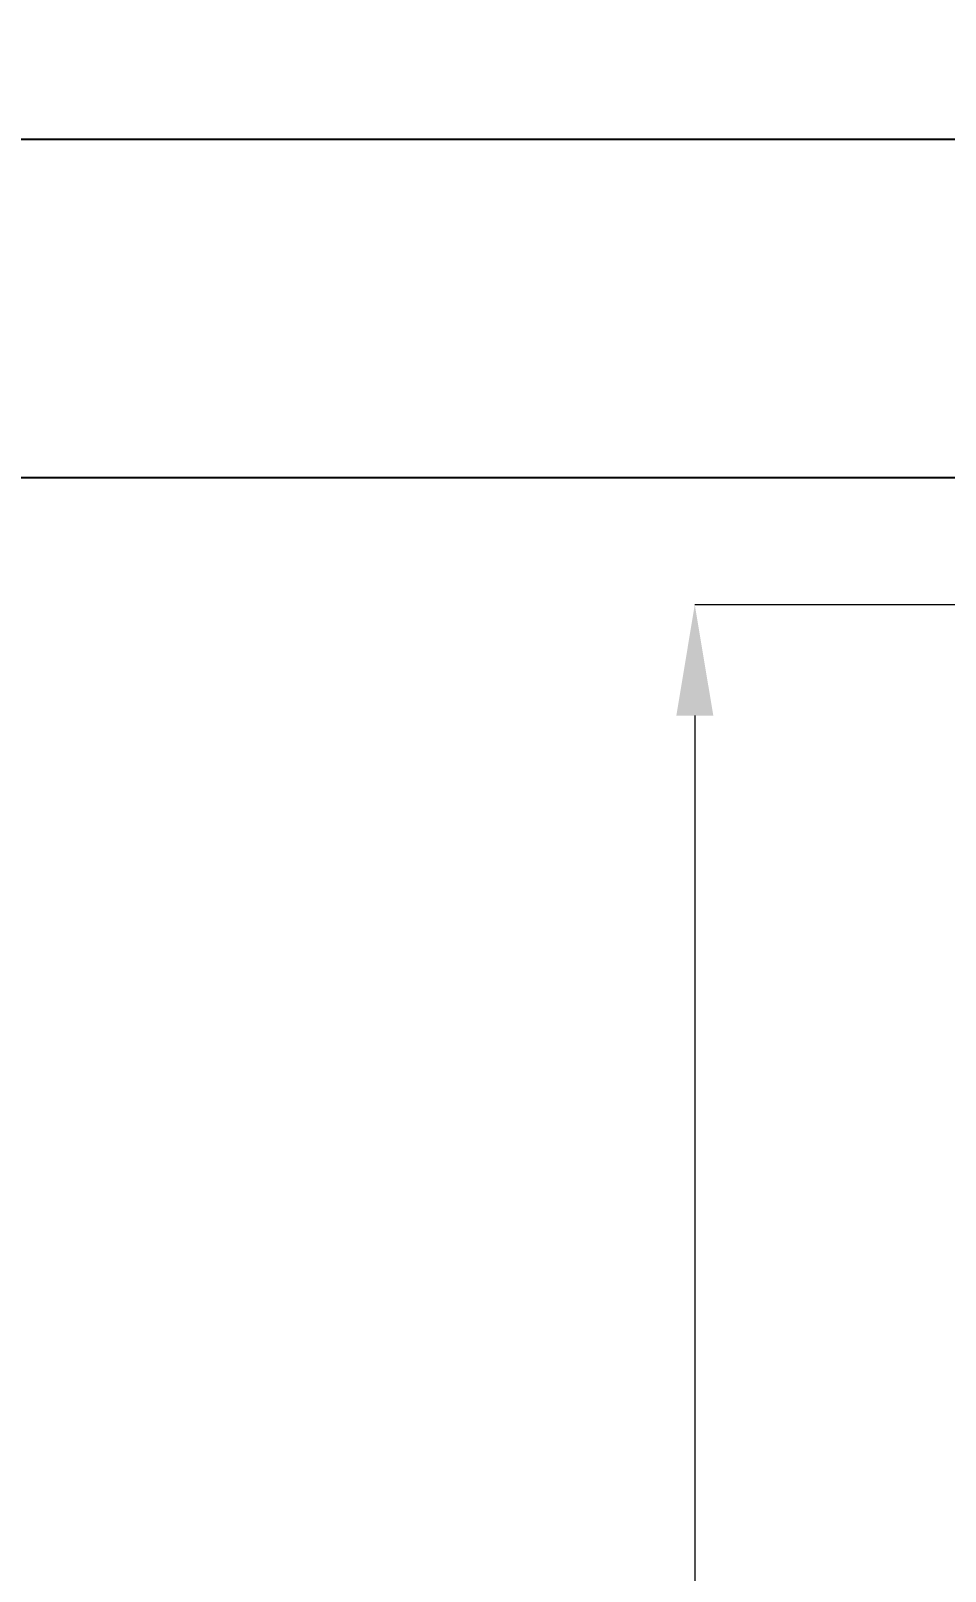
# Model space of a CAD drawing. Header units: millimetres. Extents: x 2028 to 4172, y 863 to 2379.
# Drawn here: x 2632.9 to 2715.4, y 1172.1 to 1311.1 of the extents above; entities that cross this region are included whole.
import ezdxf

# ---------------------------------------------------------------- set-up
doc = ezdxf.new("R2010")
doc.units = ezdxf.units.MM
doc.layers.add('AM_5', color=3, linetype='Continuous', lineweight=25)
doc.styles.add('SLDTEXTSTYLE1', font='txt.shx', dxfattribs={"width": 0.7, "bigfont": 'gbcbig.shx'})
doc.dimstyles.new('SLDDIMSTYLE12$0', dxfattribs={"dimtxt": 12, "dimasz": 10, "dimexe": 0, "dimexo": 0.0625, "dimgap": 0.875, "dimtad": 1, "dimdec": 1, "dimlfac": 1.8, "dimrnd": 1e-09, "dimzin": 12, "dimdsep": 46, "dimtxsty": 'SLDTEXTSTYLE1', "dimcen": 0.09, "dimdle": 8.16, "dimclrd": 3, "dimclre": 3, "dimadec": 0, "dimazin": 3, "dimtfac": 1, "dimtdec": 1, "dimtofl": 0, "dimtmove": 0, "dimatfit": 3, "dimfxl": 0, "dimfrac": 2, "dimtolj": 1, "dimlwd": 5, "dimlwe": 5, "dimarcsym": 0})

# ---------------------------------------------------------------- blocks, each defined once
blk = doc.blocks.new('*D57')
at = {"layer": 'AM_5', "color": 3, "linetype": 'Continuous', "lineweight": 5, "transparency": 16777216}
for p, q in [((2601.96, 1236.41), (2601.96, 1404.44)), ((2754.46, 1404.44), (2611.96, 1404.44))]:
    blk.add_line(p, q, dxfattribs=at)
at = {"layer": 'AM_5', "color": 3, "lineweight": 5, "transparency": 16777216}
blk.add_line((2764.46, 1291.59), (2764.46, 1404.44), dxfattribs=at)
at = {"layer": 'AM_5', "color": 3, "transparency": 16777216}
for points in [[(2611.96, 1406.1), (2611.96, 1402.77), (2601.96, 1404.44)], [(2754.46, 1406.1), (2754.46, 1402.77), (2764.46, 1404.44)]]:
    blk.add_solid(points, dxfattribs=at)
at = {"layer": 'Defpoints', "color": 0, "transparency": 16777216}
for p in [(2601.96, 1404.44), (2764.46, 1291.52), (2601.96, 1236.35)]:
    blk.add_point(p, dxfattribs=at)
at = {"layer": 'AM_5', "color": 0, "transparency": 16777216, "insert": (2683.21, 1411.31), "char_height": 12, "attachment_point": 5, "style": 'SLDTEXTSTYLE1'}
blk.add_mtext('\\A1;165', dxfattribs=at)
blk = doc.blocks.new('*D59')
at = {"layer": 'AM_5', "color": 3, "lineweight": 5, "transparency": 16777216}
blk.add_line((2843.17, 1259.34), (2692.83, 1259.34), dxfattribs=at)
at = {"layer": 'AM_5', "color": 3, "linetype": 'Continuous', "lineweight": 5, "transparency": 16777216}
for p, q in [((2692.83, 1249.34), (2692.83, 1027.71)), ((2822.46, 1017.71), (2692.83, 1017.71))]:
    blk.add_line(p, q, dxfattribs=at)
at = {"layer": 'AM_5', "color": 3, "transparency": 16777216}
for points in [[(2691.17, 1249.34), (2694.5, 1249.34), (2692.83, 1259.34)], [(2691.17, 1027.71), (2694.5, 1027.71), (2692.83, 1017.71)]]:
    blk.add_solid(points, dxfattribs=at)
at = {"layer": 'Defpoints', "color": 0, "transparency": 16777216}
for p in [(2843.23, 1259.34), (2692.83, 1017.71), (2822.53, 1017.71)]:
    blk.add_point(p, dxfattribs=at)
at = {"layer": 'AM_5', "color": 0, "transparency": 16777216, "insert": (2685.96, 1091.62), "char_height": 12, "attachment_point": 5, "rotation": 90, "style": 'SLDTEXTSTYLE1'}
blk.add_mtext('\\A1;245', dxfattribs=at)

msp = doc.modelspace()

# ---------------------------------------------------------------- linework, layer by layer
at = {"color": 7, "linetype": 'Continuous', "lineweight": 25}
for p, q in [((2619.433, 1301.336), (2763.246, 1301.336)), ((2619.433, 1301.336), (2721.971, 1301.336)), ((2717.491, 1270.802), (2611.461, 1270.802))]:
    msp.add_line(p, q, dxfattribs=at)

# ---------------------------------------------------------------- dimensions: what is measured, and where the dimension line sits
at = {"layer": 'AM_5'}
for base, p1, p2, angle, text, picture, middle in [((2601.961, 1404.437), (2764.461, 1291.523), (2601.961, 1236.347), 360, '165', '*D57', (2683.211, 1404.437)), ((2692.832, 1017.711), (2843.234, 1259.336), (2822.526, 1017.711), 90, '245', '*D59', (2692.832, 1091.623))]:
    dim = msp.add_linear_dim(base=base, p1=p1, p2=p2, angle=angle, text=text, dimstyle='SLDDIMSTYLE12$0', override={"dimlfac": 1}, dxfattribs=at)
    dim.commit()
    dim.dimension.update_dxf_attribs({"geometry": picture, "text_midpoint": middle, "dimtype": 160})

doc.saveas('drawing.dxf')
